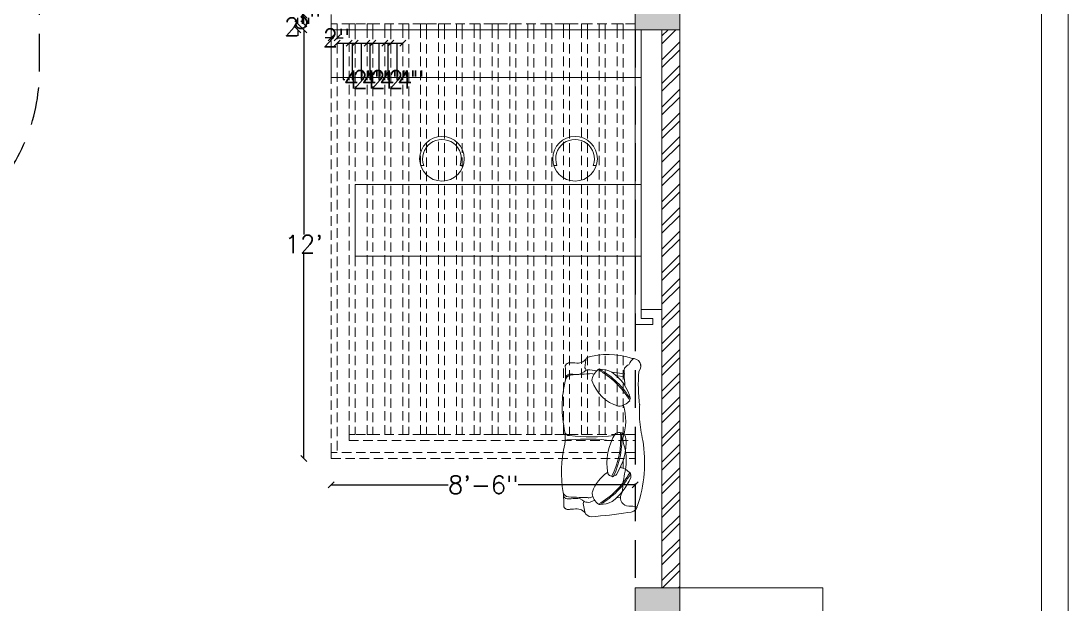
# Model space of a CAD drawing. Header units: inches. Extents: x 111501 to 134888, y 46021 to 52102.
# Drawn here: x 115101.3 to 115452.9, y 48429.8 to 48625.7 of the extents above; entities that cross this region are included whole.
import ezdxf

# ---------------------------------------------------------------- set-up
doc = ezdxf.new("R2010")
doc.units = ezdxf.units.IN
doc.header["$MEASUREMENT"] = 0
doc.linetypes.add('DASHED', pattern=[19.05, 12.7, -6.35])
doc.linetypes.add('HIDDEN2', pattern=[4.7625, 3.175, -1.5875])
for name, color, linetype, lineweight in [('column', 252, 'Continuous', 9), ('dimension', 250, 'Continuous', 0), ('FURNITURE', 14, 'Continuous', 18), ('SHEET', 7, 'Continuous', 30), ('wall', 7, 'Continuous', 9)]:
    doc.layers.add(name, color=color, linetype=linetype, lineweight=lineweight)
doc.layers.add('H', color=9, linetype='Continuous')
doc.styles.get("Standard").update_dxf_attribs({"font": 'txt.shx', "height": 6})
doc.dimstyles.new('Standard$0', dxfattribs={"dimtxt": 4, "dimasz": 2, "dimexe": 0.125, "dimexo": 0.125, "dimgap": 0.25, "dimtad": 0, "dimtih": 1, "dimtoh": 1, "dimdec": 1, "dimlfac": -1, "dimzin": 0, "dimdsep": 46, "dimlunit": 4, "dimtxsty": 'Standard', "dimblk": 'OBLIQUE', "dimblk1": 'DOTSMALL', "dimblk2": 'DOTSMALL', "dimcen": 0, "dimse1": 1, "dimse2": 1, "dimadec": 0, "dimazin": 0, "dimtfac": 1, "dimtdec": 1, "dimtofl": 0, "dimtmove": 0, "dimatfit": 3, "dimfxl": 1, "dimtolj": 1, "dimtzin": 0, "dimarcsym": 0})

# ---------------------------------------------------------------- blocks, each defined once
blk = doc.blocks.new('so')
at = {"layer": 'FURNITURE'}
for p, q in [((93752.34, 46905.16), (93752.51, 46906.52)), ((93769.7, 46908.55), (93770.47, 46908.35)), ((93770.77, 46907.56), (93771.08, 46904.87)), ((93762.11, 46903.43), (93757.75, 46902.84)), ((93760.52, 46902.13), (93757.93, 46901.98)), ((93769.43, 46904.14), (93767.18, 46903.8)), ((93768.58, 46902.89), (93768.03, 46902.73)), ((93758.31, 46881.28), (93758.24, 46879.86)), ((93759.31, 46862.37), (93758.99, 46862.39)), ((93760.5, 46861.17), (93759.13, 46861.32)), ((93769.27, 46859.7), (93767.77, 46860.37)), ((93769.29, 46861.22), (93768.4, 46861.65)), ((93753.59, 46857.91), (93753.48, 46858.34)), ((93771.08, 46856.49), (93771.61, 46859.22)), ((93776, 46857.32), (93774.86, 46857.39)), ((93777.45, 46857.47), (93777.04, 46857.3)), ((93777.89, 46857.84), (93777.45, 46857.47)), ((93769.77, 46854.9), (93769.47, 46854.89))]:
    blk.add_line(p, q, dxfattribs=at)
for centre, radius, start, end in [((93763.41, 46883.52), 25.81, 74.1393, 107.6386), ((93752.46, 46904.62), 4.07, 18.4048, 56.0401), ((93754.78, 46907.41), 0.592, 8.8705, 94.0542), ((93755.74, 46903.77), 2.22, 335.1345, 74.7005), ((93780.54, 46879.15), 29.07, 119.8296, 148.5746), ((93770.84, 46890.55), 15.56, 124.1523, 166.0404), ((93780.63, 46879.22), 28.66, 119.184, 149.2689), ((93755.09, 46901.83), 2.85, 350.2141, 20.7648), ((93765.94, 46896.04), 8.32, 88.95, 117.4194), ((93765.76, 46903.7), 0.425, 39.9333, 118.7173), ((93766.29, 46903.99), 0.425, 39.9333, 118.7173), ((93763.54, 46900.06), 5.23, 5.8481, 53.1687), ((93769.92, 46901.55), 2.64, 74.0148, 100.6563), ((93756.37, 46904.5), 12.96, 285.2491, 342.4773), ((93759.97, 46897.06), 5.07, 219.4617, 267.8877), ((93777.5, 46879.99), 20.24, 176.5091, 212.6661), ((93759.56, 46880.94), 2.28, 111.7738, 176.8067), ((93787.71, 46881), 29.07, 175.9325, 205.5687), ((93759.48, 46879.97), 3.18, 64.5085, 103.8842), ((93787.69, 46881.11), 28.66, 175.9605, 206.263), ((93744.39, 46872.73), 19.32, 350.1279, 31.5529), ((93759.92, 46866.36), 5.07, 98.3846, 139.5125), ((93679.26, 46871.47), 79.79, 359.9178, 0.1427), ((93757.39, 46868.51), 1.77, 156.9035, 196.4041), ((93774.12, 46875.91), 20.07, 203.2376, 232.6739), ((93756.02, 46869.34), 0.305, 93.719, 203.897), ((93780.82, 46883.9), 29.07, 210.3996, 239.1446), ((93780.9, 46883.82), 28.66, 209.7053, 239.7902), ((93761.85, 46870.2), 1.77, 219.5642, 259.0648), ((93761.77, 46868.6), 0.305, 212.0713, 322.2493), ((93761.83, 46870.19), 1.77, 275.2559, 334.0143), ((93755.99, 46858.63), 13.37, 20.038, 55.9443), ((93764.3, 46862.3), 4.34, 4.7503, 12.2324), ((93756.27, 46861.23), 2.87, 271.8187, 21.7343), ((93765.91, 46867.27), 8.32, 241.5549, 270.0243), ((93763.43, 46863.29), 5.23, 305.8056, 353.1262), ((93769.85, 46864.16), 4.5, 262.578, 288.7751), ((93755.56, 46853.08), 5.35, 81.4491, 112.1737), ((93766.16, 46859.33), 0.425, 240.2569, 319.041)]:
    blk.add_arc(centre, radius, start, end, dxfattribs=at)
at = {"layer": 'FURNITURE', "extrusion": (0, 0, -1)}
for centre, major_axis, ratio, start_param, end_param in [((93757.64, 46904.17), (-5.13, 2.35), 0.618231, 5.500844, 7.184555), ((93773.54, 46909.47), (-3.31, 0.03), 0.909091, 4.616161, 5.890683), ((93775.94, 46852.61), (-59.28, 0.53), 0.909091, 1.527079, 1.573647), ((93776.15, 46905.08), (-1.62, 0.01), 0.909091, 1.838774, 2.80094), ((93890.94, 46901.04), (-113.36, 2.08), 0.701645, 6.254642, 6.313975), ((93689.39, 46899.23), (-63.77, 0.57), 0.909091, 3.056167, 3.251523), ((93764.63, 46809.88), (-102.4, 0.92), 0.909091, 1.601237, 1.67337), ((93767.88, 46905.84), (-3.36, 0.03), 0.909091, 3.452305, 3.740947), ((93773.87, 46910.2), (-0.08, 7.57), 0.730686, 3.178935, 3.779527), ((93775.86, 46848.78), (-59.28, 0.53), 0.909091, 1.527079, 1.573647), ((93775.75, 46900.71), (-1.84, 0.02), 0.909091, 1.671525, 3.054326), ((93776.07, 46901.25), (-1.62, 0.01), 0.909091, 1.838774, 2.80094), ((93921.13, 46888.07), (-163.89, 1.47), 0.909091, 0.062984, 0.077367), ((93759.67, 46900.91), (-1.84, 0.02), 0.909091, 0.073573, 0.254317), ((93921.96, 46889.1), (164.59, 2.24), 0.332533, 3.039374, 3.24171), ((94512.72, 46901.52), (761.68, 30.39), 0.237765, 3.06991, 3.193225), ((93769.2, 46973.97), (1.09, 92.29), 0.86194, 3.038922, 3.227555), ((93776.06, 46879.38), (1.82, 0.64), 0.643947, 4.915204, 6.007097), ((93776.1, 46883.74), (-1.41, 1.06), 0.914805, 2.750316, 4.013629), ((93640.53, 46875.47), (-138.39, 7.62), 0.514907, 2.983139, 3.210922), ((93925.72, 46873.33), (-167.53, 1.5), 0.909091, 6.258896, 6.277374), ((93724.36, 46862.32), (24.04, 24.18), 1, 0.556107, 0.764052), ((93760.41, 46863.29), (-1.84, 0.02), 0.909091, 5.638899, 6.209604), ((93776.49, 46863.15), (-1.84, 0.02), 0.909091, 3.260925, 4.643725), ((93891.41, 46855.42), (-113.27, 4.67), 0.710878, 6.259211, 6.318545), ((93745.95, 47451.69), (-649.87, 5.82), 0.909091, 4.657058, 4.668338), ((93768.59, 46858.41), (-3.26, 0.03), 0.909091, 1.877441, 2.006467), ((93773.86, 46857.98), (-3.31, 0.03), 0.909091, 0.681701, 1.699089), ((93768.37, 46858.41), (-3.36, 0.03), 0.909091, 2.622382, 2.862945), ((93779.28, 46914.66), (-59.28, 0.53), 0.909091, 4.741604, 4.788172), ((93776.7, 46862.24), (-1.62, 0.01), 0.909091, 3.51431, 4.476477), ((93758.3, 46860.31), (4.57, 2.7), 0.675931, 2.302953, 3.269293), ((93792.92, 47096.89), (35.25, 240.83), 0.806916, 3.083864, 3.147073), ((93768.83, 46856.9), (-2.29, 0.02), 0.909091, 3.32703, 4.655766), ((93773.74, 46854.45), (-3.31, 0.03), 0.909091, 0.424568, 1.699089), ((93779.16, 46911.13), (-59.28, 0.53), 0.909091, 4.741604, 4.788172), ((93776.58, 46858.71), (-1.62, 0.01), 0.909091, 3.51431, 4.476477)]:
    blk.add_ellipse(centre, major_axis=major_axis, ratio=ratio, start_param=start_param, end_param=end_param, dxfattribs=at)
at = {"layer": 'FURNITURE'}
for centre, major_axis, ratio, start_param, end_param in [((93640.44, 46884.08), (138.21, 10.34), 0.51003, 6.125714, 6.37511), ((93770.96, 46788.62), (-3.01, 92.25), 0.86194, 6.180515, 6.356807), ((93806.28, 46882.06), (28.59, 1.59), 0.753441, 3.013769, 3.201526), ((93774.94, 46873.78), (12.53, 12.6), 1, 2.00439, 2.558399)]:
    blk.add_ellipse(centre, major_axis=major_axis, ratio=ratio, start_param=start_param, end_param=end_param, dxfattribs=at)
blk.add_open_spline([(93751.68, 46880.48), (93752.13, 46882.86), (93752.89, 46886.84), (93752.75, 46890.88), (93752.7, 46892.51)], degree=3, knots=[0, 0, 0, 0, 10.027834, 16.763705, 16.763705, 16.763705, 16.763705], dxfattribs=at)
blk = doc.blocks.new('_Oblique')
at = {"color": 0, "linetype": 'ByBlock', "lineweight": -2}
blk.add_line((-0.5, -0.5), (0.5, 0.5), dxfattribs=at)
blk = doc.blocks.new('*D1071')
at = {"layer": 'Defpoints', "color": 0, "transparency": 16777216}
for p in [(115205.52, 48622.7), (115196.3, 48478.7), (115205.52, 48478.7)]:
    blk.add_point(p, dxfattribs=at)
at = {"layer": 'dimension', "color": 0, "lineweight": -2, "transparency": 16777216}
for p, q in [((115196.3, 48622.7), (115196.3, 48553.95)), ((115196.3, 48478.7), (115196.3, 48547.45))]:
    blk.add_line(p, q, dxfattribs=at)
at = {"layer": 'dimension', "color": 0, "lineweight": -2, "transparency": 16777216, "xscale": 2, "yscale": 2, "zscale": 2}
for p, rotation in [((115196.3, 48622.7), 90), ((115196.3, 48478.7), 270)]:
    blk.add_blockref('_Oblique', p, dxfattribs=dict(at, rotation=rotation))
at = {"layer": 'dimension', "color": 0, "lineweight": 5, "transparency": 16777216, "insert": (115196.3, 48550.7), "char_height": 6, "attachment_point": 5}
blk.add_mtext("\\A1;12'", dxfattribs=at)
blk = doc.blocks.new('_DOTSMALL')
at = {"color": 0, "linetype": 'ByBlock', "lineweight": -2, "const_width": 0.5}
blk.add_lwpolyline([(-0.0625, 0, 1), (0.0625, 0, 1)], format="xyb", close=True, dxfattribs=at)
blk = doc.blocks.new('*D1072')
at = {"layer": 'Defpoints', "color": 0, "transparency": 16777216}
for p in [(115205.52, 48478.7), (115307.52, 48478.7), (115307.52, 48469.86)]:
    blk.add_point(p, dxfattribs=at)
at = {"layer": 'dimension', "color": 0, "lineweight": -2, "transparency": 16777216}
for p, q in [((115205.52, 48469.86), (115244.77, 48469.86)), ((115307.52, 48469.86), (115268.27, 48469.86))]:
    blk.add_line(p, q, dxfattribs=at)
at = {"layer": 'dimension', "color": 0, "lineweight": -2, "transparency": 16777216, "xscale": 2, "yscale": 2, "zscale": 2, "rotation": 180}
blk.add_blockref('_Oblique', (115205.52, 48469.86), dxfattribs=at)
at = {"layer": 'dimension', "color": 0, "lineweight": -2, "transparency": 16777216, "xscale": 2, "yscale": 2, "zscale": 2}
blk.add_blockref('_Oblique', (115307.52, 48469.86), dxfattribs=at)
at = {"layer": 'dimension', "color": 0, "lineweight": 5, "transparency": 16777216, "insert": (115256.52, 48469.86), "char_height": 6, "attachment_point": 5}
blk.add_mtext('\\A1;8\'-6"', dxfattribs=at)
blk = doc.blocks.new('*D1073')
at = {"layer": 'Defpoints', "color": 0, "transparency": 16777216}
for p in [(115194.33, 48624.7), (115205.52, 48624.7), (115205.52, 48622.7)]:
    blk.add_point(p, dxfattribs=at)
at = {"layer": 'dimension', "color": 0, "lineweight": -2, "transparency": 16777216}
for p, q in [((115194.33, 48624.7), (115194.33, 48626.7)), ((115194.33, 48622.7), (115194.33, 48620.7))]:
    blk.add_line(p, q, dxfattribs=at)
at = {"layer": 'dimension', "color": 0, "lineweight": -2, "transparency": 16777216, "xscale": 2, "yscale": 2, "zscale": 2}
for p, rotation in [((115194.33, 48624.7), 270), ((115194.33, 48622.7), 90)]:
    blk.add_blockref('_Oblique', p, dxfattribs=dict(at, rotation=rotation))
at = {"layer": 'dimension', "color": 0, "lineweight": 5, "transparency": 16777216, "insert": (115194.33, 48623.71), "char_height": 6, "attachment_point": 5}
blk.add_mtext('\\A1;2"', dxfattribs=at)
blk = doc.blocks.new('*D1074')
at = {"layer": 'Defpoints', "color": 0, "transparency": 16777216}
for p in [(115205.52, 48622.7), (115207.52, 48622.7), (115207.52, 48619.99)]:
    blk.add_point(p, dxfattribs=at)
at = {"layer": 'dimension', "color": 0, "lineweight": -2, "transparency": 16777216}
for p, q in [((115205.52, 48619.99), (115203.52, 48619.99)), ((115207.52, 48619.99), (115209.52, 48619.99))]:
    blk.add_line(p, q, dxfattribs=at)
at = {"layer": 'dimension', "color": 0, "lineweight": -2, "transparency": 16777216, "xscale": 2, "yscale": 2, "zscale": 2}
blk.add_blockref('_Oblique', (115205.52, 48619.99), dxfattribs=at)
at = {"layer": 'dimension', "color": 0, "lineweight": -2, "transparency": 16777216, "xscale": 2, "yscale": 2, "zscale": 2, "rotation": 180}
blk.add_blockref('_Oblique', (115207.52, 48619.99), dxfattribs=at)
at = {"layer": 'dimension', "color": 0, "lineweight": 5, "transparency": 16777216, "insert": (115207.27, 48619.99), "char_height": 6, "attachment_point": 5}
blk.add_mtext('\\A1;2"', dxfattribs=at)
blk = doc.blocks.new('*D1075')
at = {"layer": 'Defpoints', "color": 0, "lineweight": 5, "transparency": 16777216}
for p in [(115207.52, 48622.7), (115211.52, 48622.39), (115211.52, 48618.25)]:
    blk.add_point(p, dxfattribs=at)
at = {"layer": 'dimension', "color": 0, "lineweight": -2, "transparency": 16777216}
for p, q in [((115207.52, 48618.25), (115211.52, 48618.25)), ((115209.52, 48618.25), (115209.52, 48606)), ((115209.52, 48606), (115210.02, 48606))]:
    blk.add_line(p, q, dxfattribs=at)
at = {"layer": 'dimension', "color": 0, "lineweight": -2, "transparency": 16777216, "xscale": 2, "yscale": 2, "zscale": 2, "rotation": 180}
blk.add_blockref('_Oblique', (115207.52, 48618.25), dxfattribs=at)
at = {"layer": 'dimension', "color": 0, "lineweight": -2, "transparency": 16777216, "xscale": 2, "yscale": 2, "zscale": 2}
blk.add_blockref('_Oblique', (115211.52, 48618.25), dxfattribs=at)
at = {"layer": 'dimension', "color": 0, "lineweight": 5, "transparency": 16777216, "insert": (115214.27, 48606), "char_height": 6, "attachment_point": 5}
blk.add_mtext('\\A1;4"', dxfattribs=at)
blk = doc.blocks.new('*D1076')
at = {"layer": 'Defpoints', "color": 0, "lineweight": 5, "transparency": 16777216}
for p in [(115211.52, 48622.39), (115213.52, 48622.3), (115213.52, 48618.25)]:
    blk.add_point(p, dxfattribs=at)
at = {"layer": 'dimension', "color": 0, "lineweight": -2, "transparency": 16777216}
for p, q in [((115211.52, 48618.25), (115213.52, 48618.25)), ((115212.52, 48618.25), (115212.52, 48606)), ((115212.52, 48606), (115213.02, 48606))]:
    blk.add_line(p, q, dxfattribs=at)
at = {"layer": 'dimension', "color": 0, "lineweight": -2, "transparency": 16777216, "xscale": 2, "yscale": 2, "zscale": 2, "rotation": 180}
blk.add_blockref('_Oblique', (115211.52, 48618.25), dxfattribs=at)
at = {"layer": 'dimension', "color": 0, "lineweight": -2, "transparency": 16777216, "xscale": 2, "yscale": 2, "zscale": 2}
blk.add_blockref('_Oblique', (115213.52, 48618.25), dxfattribs=at)
at = {"layer": 'dimension', "color": 0, "lineweight": 5, "transparency": 16777216, "insert": (115217.27, 48606), "char_height": 6, "attachment_point": 5}
blk.add_mtext('\\A1;2"', dxfattribs=at)
blk = doc.blocks.new('*D1077')
at = {"layer": 'Defpoints', "color": 0, "lineweight": 5, "transparency": 16777216}
for p in [(115213.52, 48622.3), (115217.52, 48622.49), (115217.52, 48618.25)]:
    blk.add_point(p, dxfattribs=at)
at = {"layer": 'dimension', "color": 0, "lineweight": -2, "transparency": 16777216}
for p, q in [((115213.52, 48618.25), (115217.52, 48618.25)), ((115215.52, 48618.25), (115215.52, 48606)), ((115215.52, 48606), (115216.02, 48606))]:
    blk.add_line(p, q, dxfattribs=at)
at = {"layer": 'dimension', "color": 0, "lineweight": -2, "transparency": 16777216, "xscale": 2, "yscale": 2, "zscale": 2, "rotation": 180}
blk.add_blockref('_Oblique', (115213.52, 48618.25), dxfattribs=at)
at = {"layer": 'dimension', "color": 0, "lineweight": -2, "transparency": 16777216, "xscale": 2, "yscale": 2, "zscale": 2}
blk.add_blockref('_Oblique', (115217.52, 48618.25), dxfattribs=at)
at = {"layer": 'dimension', "color": 0, "lineweight": 5, "transparency": 16777216, "insert": (115220.27, 48606), "char_height": 6, "attachment_point": 5}
blk.add_mtext('\\A1;4"', dxfattribs=at)
blk = doc.blocks.new('*D1078')
at = {"layer": 'Defpoints', "color": 0, "lineweight": 5, "transparency": 16777216}
for p in [(115217.52, 48622.49), (115219.52, 48622.02), (115219.52, 48618.25)]:
    blk.add_point(p, dxfattribs=at)
at = {"layer": 'dimension', "color": 0, "lineweight": -2, "transparency": 16777216}
for p, q in [((115217.52, 48618.25), (115219.52, 48618.25)), ((115218.52, 48618.25), (115218.52, 48606)), ((115218.52, 48606), (115219.02, 48606))]:
    blk.add_line(p, q, dxfattribs=at)
at = {"layer": 'dimension', "color": 0, "lineweight": -2, "transparency": 16777216, "xscale": 2, "yscale": 2, "zscale": 2, "rotation": 180}
blk.add_blockref('_Oblique', (115217.52, 48618.25), dxfattribs=at)
at = {"layer": 'dimension', "color": 0, "lineweight": -2, "transparency": 16777216, "xscale": 2, "yscale": 2, "zscale": 2}
blk.add_blockref('_Oblique', (115219.52, 48618.25), dxfattribs=at)
at = {"layer": 'dimension', "color": 0, "lineweight": 5, "transparency": 16777216, "insert": (115223.27, 48606), "char_height": 6, "attachment_point": 5}
blk.add_mtext('\\A1;2"', dxfattribs=at)
blk = doc.blocks.new('*D1079')
at = {"layer": 'Defpoints', "color": 0, "lineweight": 5, "transparency": 16777216}
for p in [(115219.52, 48622.02), (115223.52, 48622.02), (115223.52, 48618.25)]:
    blk.add_point(p, dxfattribs=at)
at = {"layer": 'dimension', "color": 0, "lineweight": -2, "transparency": 16777216}
for p, q in [((115219.52, 48618.25), (115223.52, 48618.25)), ((115221.52, 48618.25), (115221.52, 48606)), ((115221.52, 48606), (115222.02, 48606))]:
    blk.add_line(p, q, dxfattribs=at)
at = {"layer": 'dimension', "color": 0, "lineweight": -2, "transparency": 16777216, "xscale": 2, "yscale": 2, "zscale": 2, "rotation": 180}
blk.add_blockref('_Oblique', (115219.52, 48618.25), dxfattribs=at)
at = {"layer": 'dimension', "color": 0, "lineweight": -2, "transparency": 16777216, "xscale": 2, "yscale": 2, "zscale": 2}
blk.add_blockref('_Oblique', (115223.52, 48618.25), dxfattribs=at)
at = {"layer": 'dimension', "color": 0, "lineweight": 5, "transparency": 16777216, "insert": (115226.27, 48606), "char_height": 6, "attachment_point": 5}
blk.add_mtext('\\A1;4"', dxfattribs=at)
blk = doc.blocks.new('*D1080')
at = {"layer": 'Defpoints', "color": 0, "lineweight": 5, "transparency": 16777216}
for p in [(115223.52, 48622.02), (115225.52, 48622.7), (115225.52, 48618.25)]:
    blk.add_point(p, dxfattribs=at)
at = {"layer": 'dimension', "color": 0, "lineweight": -2, "transparency": 16777216}
for p, q in [((115223.52, 48618.25), (115225.52, 48618.25)), ((115224.52, 48618.25), (115224.52, 48606)), ((115224.52, 48606), (115225.02, 48606))]:
    blk.add_line(p, q, dxfattribs=at)
at = {"layer": 'dimension', "color": 0, "lineweight": -2, "transparency": 16777216, "xscale": 2, "yscale": 2, "zscale": 2, "rotation": 180}
blk.add_blockref('_Oblique', (115223.52, 48618.25), dxfattribs=at)
at = {"layer": 'dimension', "color": 0, "lineweight": -2, "transparency": 16777216, "xscale": 2, "yscale": 2, "zscale": 2}
blk.add_blockref('_Oblique', (115225.52, 48618.25), dxfattribs=at)
at = {"layer": 'dimension', "color": 0, "lineweight": 5, "transparency": 16777216, "insert": (115229.27, 48606), "char_height": 6, "attachment_point": 5}
blk.add_mtext('\\A1;2"', dxfattribs=at)
blk = doc.blocks.new('*D1081')
at = {"layer": 'Defpoints', "color": 0, "lineweight": 5, "transparency": 16777216}
for p in [(115225.52, 48622.7), (115229.52, 48620.61), (115229.52, 48618.25)]:
    blk.add_point(p, dxfattribs=at)
at = {"layer": 'dimension', "color": 0, "lineweight": -2, "transparency": 16777216}
for p, q in [((115225.52, 48618.25), (115229.52, 48618.25)), ((115227.52, 48618.25), (115227.52, 48606)), ((115227.52, 48606), (115228.02, 48606))]:
    blk.add_line(p, q, dxfattribs=at)
at = {"layer": 'dimension', "color": 0, "lineweight": -2, "transparency": 16777216, "xscale": 2, "yscale": 2, "zscale": 2, "rotation": 180}
blk.add_blockref('_Oblique', (115225.52, 48618.25), dxfattribs=at)
at = {"layer": 'dimension', "color": 0, "lineweight": -2, "transparency": 16777216, "xscale": 2, "yscale": 2, "zscale": 2}
blk.add_blockref('_Oblique', (115229.52, 48618.25), dxfattribs=at)
at = {"layer": 'dimension', "color": 0, "lineweight": 5, "transparency": 16777216, "insert": (115232.27, 48606), "char_height": 6, "attachment_point": 5}
blk.add_mtext('\\A1;4"', dxfattribs=at)
blk = doc.blocks.new('*D1082')
at = {"layer": 'Defpoints', "color": 0, "lineweight": 5, "transparency": 16777216}
for p in [(115196.3, 48627.7), (115205.52, 48627.7), (115205.52, 48624.7)]:
    blk.add_point(p, dxfattribs=at)
at = {"layer": 'dimension', "color": 0, "lineweight": -2, "transparency": 16777216}
blk.add_line((115196.3, 48624.7), (115196.3, 48627.7), dxfattribs=at)
at = {"layer": 'dimension', "color": 0, "lineweight": -2, "transparency": 16777216, "xscale": 2, "yscale": 2, "zscale": 2}
for p, rotation in [((115196.3, 48627.7), 90), ((115196.3, 48624.7), 270)]:
    blk.add_blockref('_Oblique', p, dxfattribs=dict(at, rotation=rotation))
at = {"layer": 'dimension', "color": 0, "lineweight": 5, "transparency": 16777216, "insert": (115197.52, 48626.2), "char_height": 6, "attachment_point": 5}
blk.add_mtext('\\A1;3"', dxfattribs=at)

msp = doc.modelspace()

# ---------------------------------------------------------------- hatches: boundary and pattern name
at = {"layer": 'column'}
h = msp.add_hatch(color=256, dxfattribs=at)
h.paths.add_polyline_path([(115322.52, 48633.75), (115322.52, 48622.75), (115311.52, 48622.75), (115311.52, 48633.75)])
h.paths.add_polyline_path([(115311.52, 48633.75), (115311.52, 48637.75), (115322.52, 48637.75), (115322.52, 48633.75)])
h.paths.add_polyline_path([(115311.52, 48622.75), (115307.52, 48622.75), (115307.52, 48633.75), (115311.52, 48633.75)])
h.paths.add_polyline_path([(115307.52, 48637.75), (115311.52, 48637.75), (115311.52, 48633.75), (115307.52, 48633.75)])
h = msp.add_hatch(color=256, dxfattribs=at)
h.paths.add_polyline_path([(115322.52, 48431.27), (115322.52, 48420.27), (115311.52, 48420.27), (115311.52, 48431.27)])
h.paths.add_polyline_path([(115311.52, 48431.27), (115311.52, 48435.27), (115322.52, 48435.27), (115322.52, 48431.27)])
h.paths.add_polyline_path([(115311.52, 48420.27), (115307.52, 48420.27), (115307.52, 48431.27), (115311.52, 48431.27)])
h.paths.add_polyline_path([(115307.52, 48435.27), (115311.52, 48435.27), (115311.52, 48431.27), (115307.52, 48431.27)])
at = {"layer": 'wall', "lineweight": 5}
h = msp.add_hatch(dxfattribs=at)
h.set_pattern_fill('ANSI32', color=256, scale=15, style=0)
h.set_pattern_definition([(45, (15993.2226, 1823.8855), (-3.97747564, 3.97747564), []), (45, (15995.874, 1823.8855), (-3.97747564, 3.97747564), [])])
h.paths.add_polyline_path([(115322.52, 48435.27), (115322.52, 48622.7), (115316.52, 48622.7), (115316.52, 48528.7), (115316.52, 48435.27)])

# ---------------------------------------------------------------- linework, layer by layer
at = {"layer": 'column'}
for points in [[(115322.52, 48637.7), (115307.52, 48637.7), (115307.52, 48622.7), (115322.52, 48622.7)], [(115322.52, 48435.27), (115307.52, 48435.27), (115307.52, 48420.27), (115322.52, 48420.27)]]:
    msp.add_lwpolyline(points, close=True, dxfattribs=at)
at = {"layer": 'FURNITURE', "lineweight": 5}
msp.add_line((115316.52, 48622.7), (115205.52, 48622.7), dxfattribs=at)
at = {"layer": 'FURNITURE', "lineweight": 0}
for p, q in [((115307.52, 48622.7), (115307.52, 48523.7)), ((115309.52, 48622.7), (115309.52, 48525.7)), ((115235.51, 48577.15), (115236.56, 48577.15)), ((115248.79, 48577.18), (115249.84, 48577.18)), ((115280.2, 48577.15), (115281.26, 48577.15)), ((115293.48, 48577.18), (115294.54, 48577.18)), ((115309.52, 48528.7), (115316.52, 48528.7)), ((115307.52, 48523.7), (115313.52, 48523.7)), ((115309.52, 48525.7), (115313.52, 48525.7)), ((115313.52, 48525.7), (115313.52, 48523.7))]:
    msp.add_line(p, q, dxfattribs=at)
at = {"layer": 'FURNITURE', "color": 254, "linetype": 'HIDDEN2', "lineweight": 5}
for points in [[(115205.52, 48654.7), (115307.52, 48654.7), (115307.52, 48624.7), (115205.52, 48624.7)], [(115205.52, 48622.7), (115207.52, 48622.7), (115207.52, 48480.7), (115205.52, 48480.7)], [(115211.52, 48622.7), (115213.52, 48622.7), (115213.52, 48486.7), (115211.52, 48486.7)], [(115217.52, 48622.7), (115219.52, 48622.7), (115219.52, 48486.7), (115217.52, 48486.7)], [(115223.52, 48622.7), (115225.52, 48622.7), (115225.52, 48486.7), (115223.52, 48486.7)], [(115229.52, 48622.7), (115231.52, 48622.7), (115231.52, 48486.7), (115229.52, 48486.7)], [(115235.52, 48622.7), (115237.52, 48622.7), (115237.52, 48486.7), (115235.52, 48486.7)], [(115241.52, 48622.7), (115243.52, 48622.7), (115243.52, 48486.7), (115241.52, 48486.7)], [(115247.52, 48622.7), (115249.52, 48622.7), (115249.52, 48486.7), (115247.52, 48486.7)], [(115253.52, 48622.7), (115255.52, 48622.7), (115255.52, 48486.7), (115253.52, 48486.7)], [(115259.52, 48622.7), (115261.52, 48622.7), (115261.52, 48486.7), (115259.52, 48486.7)], [(115265.52, 48622.7), (115267.52, 48622.7), (115267.52, 48486.7), (115265.52, 48486.7)], [(115271.52, 48622.7), (115273.52, 48622.7), (115273.52, 48486.7), (115271.52, 48486.7)], [(115277.52, 48622.7), (115279.52, 48622.7), (115279.52, 48486.7), (115277.52, 48486.7)], [(115283.52, 48622.7), (115285.52, 48622.7), (115285.52, 48486.7), (115283.52, 48486.7)], [(115289.52, 48622.7), (115291.52, 48622.7), (115291.52, 48486.7), (115289.52, 48486.7)], [(115295.52, 48622.7), (115297.52, 48622.7), (115297.52, 48486.7), (115295.52, 48486.7)], [(115301.52, 48622.7), (115303.52, 48622.7), (115303.52, 48486.7), (115301.52, 48486.7)], [(115211.52, 48484.7), (115307.52, 48484.7), (115307.52, 48486.7), (115211.52, 48486.7)], [(115205.52, 48478.7), (115307.52, 48478.7), (115307.52, 48480.7), (115205.52, 48480.7)]]:
    msp.add_lwpolyline(points, close=True, dxfattribs=at)
at = {"layer": 'FURNITURE', "lineweight": 5}
for points in [[(115205.52, 48622.7), (115207.52, 48622.7), (115207.52, 48624.7), (115205.52, 48624.7)], [(115211.52, 48622.7), (115213.52, 48622.7), (115213.52, 48624.7), (115211.52, 48624.7)], [(115217.52, 48622.7), (115219.52, 48622.7), (115219.52, 48624.7), (115217.52, 48624.7)], [(115223.52, 48622.7), (115225.52, 48622.7), (115225.52, 48624.7), (115223.52, 48624.7)], [(115229.52, 48622.7), (115231.52, 48622.7), (115231.52, 48624.7), (115229.52, 48624.7)], [(115235.52, 48622.7), (115237.52, 48622.7), (115237.52, 48624.7), (115235.52, 48624.7)], [(115241.52, 48622.7), (115243.52, 48622.7), (115243.52, 48624.7), (115241.52, 48624.7)], [(115247.52, 48622.7), (115249.52, 48622.7), (115249.52, 48624.7), (115247.52, 48624.7)], [(115253.52, 48622.7), (115255.52, 48622.7), (115255.52, 48624.7), (115253.52, 48624.7)], [(115259.52, 48622.7), (115261.52, 48622.7), (115261.52, 48624.7), (115259.52, 48624.7)], [(115265.52, 48622.7), (115267.52, 48622.7), (115267.52, 48624.7), (115265.52, 48624.7)], [(115271.52, 48622.7), (115273.52, 48622.7), (115273.52, 48624.7), (115271.52, 48624.7)], [(115277.52, 48622.7), (115279.52, 48622.7), (115279.52, 48624.7), (115277.52, 48624.7)], [(115283.52, 48622.7), (115285.52, 48622.7), (115285.52, 48624.7), (115283.52, 48624.7)], [(115289.52, 48622.7), (115291.52, 48622.7), (115291.52, 48624.7), (115289.52, 48624.7)], [(115295.52, 48622.7), (115297.52, 48622.7), (115297.52, 48624.7), (115295.52, 48624.7)], [(115301.52, 48622.7), (115303.52, 48622.7), (115303.52, 48624.7), (115301.52, 48624.7)], [(115205.52, 48622.7), (115309.52, 48622.7), (115309.52, 48606.7), (115205.52, 48606.7)], [(115213.52, 48546.7), (115309.52, 48546.7), (115309.52, 48570.7), (115213.52, 48570.7)]]:
    msp.add_lwpolyline(points, close=True, dxfattribs=at)
at = {"layer": 'FURNITURE', "lineweight": 0}
for centre in [(115242.67, 48579.38), (115287.37, 48579.38)]:
    msp.add_circle(centre, 7.5, dxfattribs=at)
for centre in [(115242.67, 48579.38), (115287.37, 48579.38)]:
    msp.add_arc(centre, 6.5, 340.2303, 200.0067, dxfattribs=at)
at = {"layer": 'H', "linetype": 'DASHED'}
for p, q in [((115107.53, 48608.72), (115107.53, 48628.7)), ((115307.52, 48622.7), (115307.52, 48435.27))]:
    msp.add_line(p, q, dxfattribs=at)
msp.add_arc((115047.53, 48608.72), 60, 270, 0, dxfattribs=at)
at = {"layer": 'SHEET', "color": 0, "lineweight": 5, "ltscale": 25}
for points in [[(114768.6, 48151.32), (115452.89, 48151.32), (115452.89, 49887.86), (114768.6, 49887.86)], [(114777.52, 48160.24), (115443.97, 48160.24), (115443.97, 49878.94), (114777.52, 49878.94)]]:
    msp.add_lwpolyline(points, close=True, dxfattribs=at)
at = {"layer": 'wall'}
for p, q in [((115316.52, 48435.27), (115316.52, 48622.7)), ((115322.52, 48435.27), (115322.52, 48622.7))]:
    msp.add_line(p, q, dxfattribs=at)
at = {"layer": 'wall', "lineweight": 5}
for p, q in [((115322.52, 48435.27), (115370.52, 48435.27)), ((115370.52, 48435.27), (115370.52, 48336.22))]:
    msp.add_line(p, q, dxfattribs=at)

# ---------------------------------------------------------------- block references
at = {"layer": 'FURNITURE', "lineweight": 5, "xscale": -0.9999999999999991, "rotation": 359.9494159849762}
msp.add_blockref('so', (209020.33, 1521.52), dxfattribs=at)

# ---------------------------------------------------------------- dimensions: what is measured, and where the dimension line sits
at = {"layer": 'dimension', "lineweight": 5}
dim = msp.add_linear_dim(base=(115196.3, 48627.7), p1=(115205.52, 48624.7), p2=(115205.52, 48627.7), angle=90, dimstyle='Standard$0', override={"dimtmove": 1}, dxfattribs=at)
dim.commit()
dim.dimension.update_dxf_attribs({"geometry": '*D1082', "text_midpoint": (115197.52, 48626.2), "dimtype": 160})
dim = msp.add_linear_dim(base=(115194.33, 48624.7), p1=(115205.52, 48622.7), p2=(115205.52, 48624.7), angle=90, dimstyle='Standard$0', dxfattribs=at)
dim.commit()
dim.dimension.update_dxf_attribs({"geometry": '*D1073', "text_midpoint": (115194.33, 48623.71), "dimtype": 160})
dim = msp.add_linear_dim(base=(115196.3, 48478.7), p1=(115205.52, 48622.7), p2=(115205.52, 48478.7), angle=90, dimstyle='Standard$0', dxfattribs=at)
dim.commit()
dim.dimension.update_dxf_attribs({"geometry": '*D1071', "text_midpoint": (115196.3, 48550.7)})
dim = msp.add_linear_dim(base=(115207.52, 48619.99), p1=(115205.52, 48622.7), p2=(115207.52, 48622.7), dimstyle='Standard$0', dxfattribs=at)
dim.commit()
dim.dimension.update_dxf_attribs({"geometry": '*D1074', "text_midpoint": (115207.27, 48619.99), "dimtype": 160})
for base, p1, p2, picture, middle in [((115211.52, 48618.25), (115207.52, 48622.7), (115211.52, 48622.39), '*D1075', (115210.27, 48606)), ((115213.52, 48618.25), (115211.52, 48622.39), (115213.52, 48622.3), '*D1076', (115213.27, 48606)), ((115217.52, 48618.25), (115213.52, 48622.3), (115217.52, 48622.49), '*D1077', (115216.27, 48606)), ((115219.52, 48618.25), (115217.52, 48622.49), (115219.52, 48622.02), '*D1078', (115219.27, 48606)), ((115223.52, 48618.25), (115219.52, 48622.02), (115223.52, 48622.02), '*D1079', (115222.27, 48606)), ((115225.52, 48618.25), (115223.52, 48622.02), (115225.52, 48622.7), '*D1080', (115225.27, 48606)), ((115229.52, 48618.25), (115225.52, 48622.7), (115229.52, 48620.61), '*D1081', (115228.27, 48606))]:
    dim = msp.add_linear_dim(base=base, p1=p1, p2=p2, dimstyle='Standard$0', override={"dimtmove": 1}, dxfattribs=at)
    dim.commit()
    dim.dimension.update_dxf_attribs({"geometry": picture, "text_midpoint": middle})
dim = msp.add_linear_dim(base=(115307.52, 48469.86), p1=(115205.52, 48478.7), p2=(115307.52, 48478.7), dimstyle='Standard$0', dxfattribs=at)
dim.commit()
dim.dimension.update_dxf_attribs({"geometry": '*D1072', "text_midpoint": (115256.52, 48469.86)})

doc.saveas('drawing.dxf')
